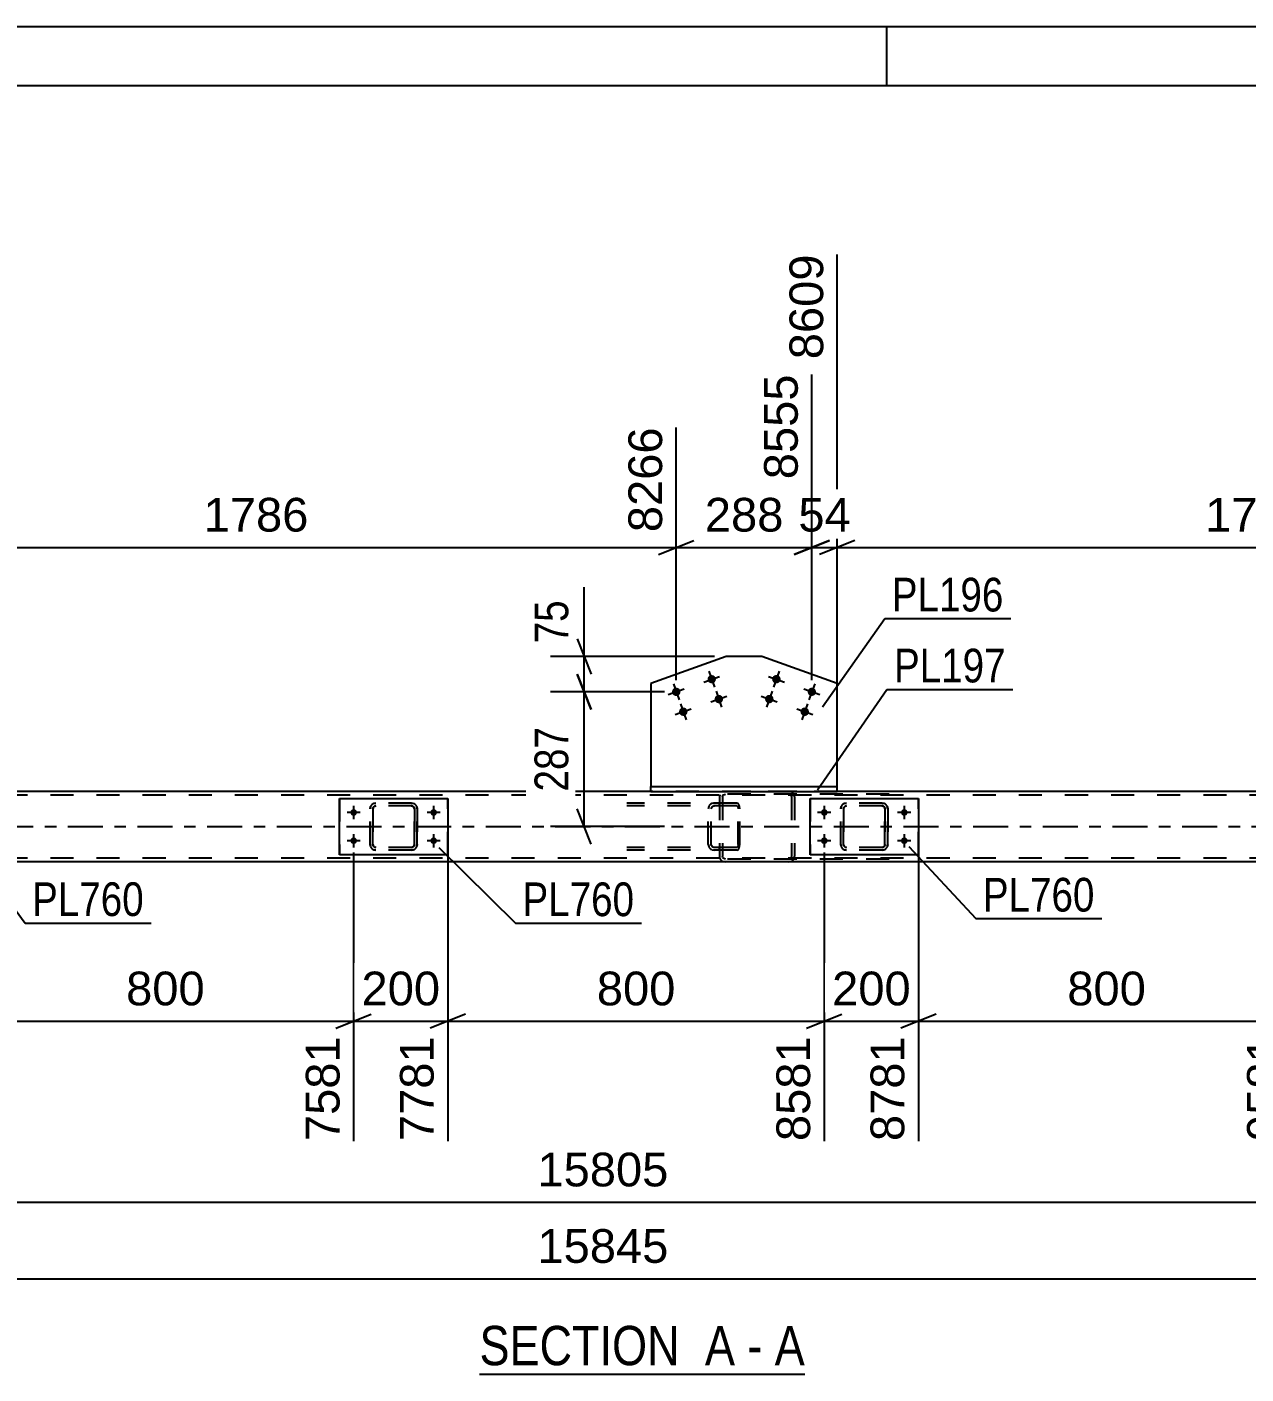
# Model space of a CAD drawing. Header units: millimetres. Extents: x -88 to 753, y -403 to 191.
# Drawn here: x 259.8 to 363.4, y 76.6 to 191.1 of the extents above; entities that cross this region are included whole.
import ezdxf

# ---------------------------------------------------------------- set-up
doc = ezdxf.new("R2010")
doc.units = ezdxf.units.MM
doc.linetypes.add('DXK_LINE_DOT2', pattern=[3.9198, 1.9599, -1.9599])
doc.linetypes.add('DXK_LINE_DOT3', pattern=[5.9187, 2.979, -0.9799, 0.9799, -0.9799])
doc.styles.add('Arial', font='arial.ttf', dxfattribs={"height": 0.2})
doc.styles.add('Arial Narrow', font='ARIALN.TTF', dxfattribs={"height": 0.2})

# ---------------------------------------------------------------- blocks, each defined once
blk = doc.blocks.new('Unknown-317404679-1115')
at = {"color": 5, "linetype": 'Continuous'}
for p, q in [((752.89, 191.12), (-88.11, 191.12)), ((332.89, 186.12), (332.89, 191.12)), ((747.89, 186.12), (-83.11, 186.12))]:
    blk.add_line(p, q, dxfattribs=at)
blk = doc.blocks.new('Unknown-317404679-12 - 1690')
at = {"color": 6, "linetype": 'Continuous'}
blk.add_line((298.26, 76.61), (325.9, 76.61), dxfattribs=at)
at = {"color": 0, "linetype": 'Continuous'}
for points in [[(316.37, 77.36), (316.37, 80.86), (298.26, 80.86), (298.26, 77.36)], [(319.97, 77.36), (319.97, 80.86), (317.42, 80.86), (317.42, 77.36)], [(322.3, 77.36), (322.3, 80.86), (321.02, 80.86), (321.02, 77.36)], [(325.9, 77.36), (325.9, 80.86), (323.35, 80.86), (323.35, 77.36)]]:
    blk.add_wipeout(points, dxfattribs=at)
at = {"color": 7, "linetype": 'Continuous', "style": 'Arial Narrow'}
for s, p in [('SECTION ', (298.26, 77.36)), ('A', (317.42, 77.36)), ('A', (323.35, 77.36)), ('-', (321.02, 77.36))]:
    blk.add_text(s, height=3.34, dxfattribs=at).set_placement(p)
blk = doc.blocks.new('Bolt-317404679-1857 - 1690')
at = {"linetype": 'Continuous'}
for points in [[(318.33, 135.79, -1), (317.66, 135.55, -1)], [(315.32, 134.72, -1), (314.64, 134.48, -1)], [(318.94, 134.1, -1), (318.26, 133.86, -1)], [(315.92, 133.03, -1), (315.24, 132.79, -1)]]:
    blk.add_hatch(color=1, dxfattribs=at).paths.add_polyline_path(points)
at = {"color": 1, "linetype": 'Continuous'}
for p, q in [((317.76, 136.35), (318.24, 134.99)), ((314.74, 135.28), (315.22, 133.92)), ((317.32, 135.43), (318.67, 135.91)), ((314.3, 134.36), (315.66, 134.84)), ((317.92, 133.74), (319.28, 134.22)), ((318.36, 134.65), (318.84, 133.3)), ((314.9, 132.67), (316.26, 133.15)), ((315.34, 133.58), (315.82, 132.23))]:
    blk.add_line(p, q, dxfattribs=at)
blk = doc.blocks.new('Part-317404679-1908 - 1690')
at = {"color": 7, "linetype": 'DXK_LINE_DOT2'}
for p, q in [((320.12, 125.14), (310.77, 125.14)), ((320.12, 124.9), (310.77, 124.9)), ((317.74, 124.85), (317.7, 124.66)), ((317.98, 124.75), (318.03, 124.83)), ((318.21, 125.14), (318.02, 125.11)), ((318.03, 124.83), (318.11, 124.88)), ((318.11, 124.88), (318.21, 124.9)), ((318.65, 124.9), (318.65, 125.14)), ((320.22, 125.11), (320.12, 125.14)), ((320.12, 124.9), (320.17, 124.88)), ((320.17, 124.88), (320.21, 124.83)), ((320.21, 124.83), (320.24, 124.75)), ((320.31, 125), (320.22, 125.11)), ((320.37, 124.85), (320.31, 125)), ((320.39, 124.66), (320.37, 124.85)), ((317.7, 121.62), (317.7, 124.66)), ((317.96, 124.66), (317.98, 124.75)), ((317.96, 121.62), (317.96, 124.66)), ((320.24, 124.75), (320.25, 124.66)), ((320.25, 121.62), (320.25, 124.66)), ((320.39, 121.62), (320.39, 124.66)), ((320.12, 121.38), (310.77, 121.38)), ((317.7, 121.62), (317.74, 121.44)), ((317.98, 121.53), (317.96, 121.62)), ((318.03, 121.45), (317.98, 121.53)), ((318.11, 121.4), (318.03, 121.45)), ((318.21, 121.38), (318.11, 121.4)), ((318.65, 121.14), (318.65, 121.38)), ((320.17, 121.4), (320.12, 121.38)), ((320.21, 121.45), (320.17, 121.4)), ((320.24, 121.53), (320.21, 121.45)), ((320.25, 121.62), (320.24, 121.53)), ((320.31, 121.28), (320.37, 121.44)), ((320.37, 121.44), (320.39, 121.62)), ((320.12, 121.14), (310.77, 121.14)), ((318.02, 121.18), (318.21, 121.14)), ((320.12, 121.14), (320.22, 121.18)), ((320.22, 121.18), (320.31, 121.28))]:
    blk.add_line(p, q, dxfattribs=at)
for centre, start, end in [((318.19, 124.65), 111.1513, 156.1049), ((318.19, 121.64), 203.8951, 248.8487)]:
    blk.add_arc(centre, 0.492, start, end, dxfattribs=at)
blk = doc.blocks.new('Part-317404679-1821 - 1690')
at = {"color": 7, "linetype": 'DXK_LINE_DOT2'}
for p, q in [((328.96, 124.66), (328.99, 124.85)), ((329, 124.85), (328.96, 124.66)), ((329.27, 124.83), (329.21, 124.75)), ((329.22, 124.75), (329.27, 124.83)), ((329.25, 125.11), (329.44, 125.14)), ((329.25, 125.11), (329.26, 125.11)), ((329.44, 125.14), (329.26, 125.11)), ((329.27, 124.83), (329.35, 124.88)), ((329.34, 124.88), (329.27, 124.83)), ((329.44, 124.9), (329.34, 124.88)), ((329.35, 124.88), (329.44, 124.9)), ((332.48, 125.14), (329.44, 125.14)), ((332.48, 124.9), (329.44, 124.9)), ((332.48, 125.14), (332.66, 125.11)), ((332.66, 125.11), (332.48, 125.14)), ((332.48, 124.9), (332.57, 124.88)), ((332.57, 124.88), (332.48, 124.9)), ((332.57, 124.88), (332.57, 124.88)), ((332.57, 124.88), (332.65, 124.83)), ((332.65, 124.83), (332.57, 124.88)), ((332.65, 124.83), (332.7, 124.75)), ((332.7, 124.75), (332.65, 124.83)), ((332.92, 124.85), (332.96, 124.66)), ((332.96, 124.66), (332.92, 124.85)), ((328.96, 121.62), (328.96, 124.66)), ((328.96, 124.66), (328.96, 124.66)), ((328.96, 121.62), (328.96, 124.66)), ((329.2, 124.66), (329.22, 124.75)), ((329.21, 124.75), (329.2, 124.66)), ((329.2, 121.62), (329.2, 124.66)), ((329.2, 124.66), (329.2, 124.66)), ((329.2, 124.66), (329.2, 121.62)), ((332.7, 124.75), (332.72, 124.66)), ((332.72, 124.66), (332.7, 124.75)), ((332.72, 121.62), (332.72, 124.66)), ((332.72, 124.66), (332.72, 124.66)), ((332.72, 124.66), (332.72, 121.62)), ((332.96, 121.62), (332.96, 124.66)), ((332.96, 124.66), (332.96, 124.66)), ((332.96, 124.66), (332.96, 121.62)), ((328.96, 121.62), (328.96, 121.62)), ((328.99, 121.44), (328.96, 121.62)), ((328.96, 121.62), (329, 121.44)), ((329.2, 121.62), (329.2, 121.62)), ((329.22, 121.53), (329.2, 121.62)), ((329.2, 121.62), (329.21, 121.53)), ((329.21, 121.53), (329.27, 121.45)), ((329.27, 121.45), (329.22, 121.53)), ((329.35, 121.4), (329.27, 121.45)), ((329.27, 121.45), (329.34, 121.4)), ((329.34, 121.4), (329.44, 121.38)), ((329.44, 121.38), (329.35, 121.4)), ((332.48, 121.38), (329.44, 121.38)), ((332.57, 121.4), (332.48, 121.38)), ((332.48, 121.38), (332.57, 121.4)), ((332.65, 121.45), (332.57, 121.4)), ((332.57, 121.4), (332.65, 121.45)), ((332.57, 121.4), (332.57, 121.4)), ((332.7, 121.53), (332.65, 121.45)), ((332.65, 121.45), (332.7, 121.53)), ((332.72, 121.62), (332.7, 121.53)), ((332.7, 121.53), (332.72, 121.62)), ((332.72, 121.62), (332.72, 121.62)), ((332.96, 121.62), (332.92, 121.44)), ((332.92, 121.44), (332.96, 121.62)), ((332.96, 121.62), (332.96, 121.62)), ((329.25, 121.18), (329.26, 121.18)), ((329.44, 121.14), (329.25, 121.18)), ((329.26, 121.18), (329.44, 121.14)), ((332.48, 121.14), (329.44, 121.14)), ((332.66, 121.18), (332.48, 121.14)), ((332.48, 121.14), (332.66, 121.18))]:
    blk.add_line(p, q, dxfattribs=at)
at = {"color": 7, "linetype": 'DXK_LINE_DOT3'}
blk.add_line((330.96, 123.14), (330.95, 123.14), dxfattribs=at)
at = {"color": 7, "linetype": 'DXK_LINE_DOT2'}
for centre, start, end in [((329.44, 124.66), 112.5, 157.5), ((329.44, 124.66), 112.5, 157.5), ((332.48, 124.66), 22.5, 67.5), ((332.48, 124.66), 22.5, 67.5), ((329.44, 121.62), 202.5, 247.5), ((329.44, 121.62), 202.5, 247.5), ((332.48, 121.62), 292.5, 337.5), ((332.48, 121.62), 292.5, 337.5)]:
    blk.add_arc(centre, 0.48, start, end, dxfattribs=at)
blk = doc.blocks.new('Part-317404679-1826 - 1690')
at = {"color": 2, "linetype": 'Continuous'}
for p, q in [((326.36, 120.74), (326.36, 125.54)), ((326.36, 125.54), (326.36, 125.54)), ((326.36, 125.54), (335.56, 125.54)), ((335.56, 125.54), (335.56, 120.74)), ((326.36, 120.74), (326.36, 120.74)), ((335.56, 120.74), (326.36, 120.74))]:
    blk.add_line(p, q, dxfattribs=at)
at = {"color": 7, "linetype": 'DXK_LINE_DOT2'}
for p, q in [((326.36, 125.54), (326.36, 120.74)), ((326.36, 125.54), (326.36, 125.54)), ((335.56, 120.74), (335.56, 125.54)), ((326.36, 120.74), (326.36, 120.74))]:
    blk.add_line(p, q, dxfattribs=at)
blk = doc.blocks.new('Bolt-317404679-1854 - 1690')
at = {"linetype": 'Continuous'}
for points in [[(327.28, 124.34), (327.29, 124.4), (327.31, 124.46), (327.33, 124.51), (327.37, 124.55), (327.42, 124.59), (327.47, 124.61), (327.53, 124.62), (327.59, 124.62), (327.65, 124.61), (327.7, 124.59), (327.75, 124.55), (327.79, 124.51), (327.82, 124.46), (327.84, 124.4), (327.84, 124.34), (327.84, 124.28), (327.82, 124.23), (327.79, 124.18), (327.75, 124.13), (327.7, 124.1), (327.65, 124.08), (327.59, 124.06), (327.53, 124.06), (327.47, 124.08), (327.42, 124.1), (327.37, 124.13), (327.33, 124.18), (327.31, 124.23), (327.29, 124.28)], [(334.08, 124.34), (334.09, 124.4), (334.11, 124.46), (334.13, 124.51), (334.17, 124.55), (334.22, 124.59), (334.27, 124.61), (334.33, 124.62), (334.39, 124.62), (334.45, 124.61), (334.5, 124.59), (334.55, 124.55), (334.59, 124.51), (334.62, 124.46), (334.64, 124.4), (334.64, 124.34), (334.64, 124.28), (334.62, 124.23), (334.59, 124.18), (334.55, 124.13), (334.5, 124.1), (334.45, 124.08), (334.39, 124.06), (334.33, 124.06), (334.27, 124.08), (334.22, 124.1), (334.17, 124.13), (334.13, 124.18), (334.11, 124.23), (334.09, 124.28)], [(327.28, 121.94), (327.29, 122), (327.31, 122.06), (327.33, 122.11), (327.37, 122.15), (327.42, 122.19), (327.47, 122.21), (327.53, 122.22), (327.59, 122.22), (327.65, 122.21), (327.7, 122.19), (327.75, 122.15), (327.79, 122.11), (327.82, 122.06), (327.84, 122), (327.84, 121.94), (327.84, 121.88), (327.82, 121.83), (327.79, 121.78), (327.75, 121.73), (327.7, 121.7), (327.65, 121.68), (327.59, 121.66), (327.53, 121.66), (327.47, 121.68), (327.42, 121.7), (327.37, 121.73), (327.33, 121.78), (327.31, 121.83), (327.29, 121.88)], [(334.08, 121.94), (334.09, 122), (334.11, 122.06), (334.13, 122.11), (334.17, 122.15), (334.22, 122.19), (334.27, 122.21), (334.33, 122.22), (334.39, 122.22), (334.45, 122.21), (334.5, 122.19), (334.55, 122.15), (334.59, 122.11), (334.62, 122.06), (334.64, 122), (334.64, 121.94), (334.64, 121.88), (334.62, 121.83), (334.59, 121.78), (334.55, 121.73), (334.5, 121.7), (334.45, 121.68), (334.39, 121.66), (334.33, 121.66), (334.27, 121.68), (334.22, 121.7), (334.17, 121.73), (334.13, 121.78), (334.11, 121.83), (334.09, 121.88)]]:
    blk.add_hatch(color=1, dxfattribs=at).paths.add_polyline_path(points)
at = {"color": 1, "linetype": 'Continuous'}
for p, q in [((327.56, 124.9), (327.56, 123.78)), ((334.36, 124.9), (334.36, 123.78)), ((328.12, 124.34), (327, 124.34)), ((334.92, 124.34), (333.8, 124.34)), ((328.12, 121.94), (327, 121.94)), ((327.56, 122.5), (327.56, 121.38)), ((334.92, 121.94), (333.8, 121.94)), ((334.36, 122.5), (334.36, 121.38))]:
    blk.add_line(p, q, dxfattribs=at)
blk = doc.blocks.new('Bolt-317404679-1855 - 1690')
at = {"linetype": 'Continuous'}
for points in [[(323.83, 135.55, -1), (323.15, 135.79, -1)], [(323.23, 133.86, -1), (322.55, 134.1, -1)], [(326.84, 134.48, -1), (326.17, 134.72, -1)], [(326.24, 132.79, -1), (325.56, 133.03, -1)]]:
    blk.add_hatch(color=1, dxfattribs=at).paths.add_polyline_path(points)
at = {"color": 1, "linetype": 'Continuous'}
for p, q in [((323.73, 136.35), (323.25, 134.99)), ((322.81, 135.91), (324.17, 135.43)), ((326.75, 135.28), (326.26, 133.92)), ((322.21, 134.22), (323.57, 133.74)), ((323.13, 134.65), (322.65, 133.3)), ((325.83, 134.84), (327.18, 134.36)), ((325.22, 133.15), (326.58, 132.67)), ((326.14, 133.58), (325.66, 132.23))]:
    blk.add_line(p, q, dxfattribs=at)
blk = doc.blocks.new('Bolt-317404679-1856 - 1690')
at = {"linetype": 'Continuous'}
for points in [[(287.28, 124.34), (287.29, 124.4), (287.31, 124.46), (287.33, 124.51), (287.37, 124.55), (287.42, 124.59), (287.47, 124.61), (287.53, 124.62), (287.59, 124.62), (287.65, 124.61), (287.7, 124.59), (287.75, 124.55), (287.79, 124.51), (287.82, 124.46), (287.84, 124.4), (287.84, 124.34), (287.84, 124.28), (287.82, 124.23), (287.79, 124.18), (287.75, 124.13), (287.7, 124.1), (287.65, 124.08), (287.59, 124.06), (287.53, 124.06), (287.47, 124.08), (287.42, 124.1), (287.37, 124.13), (287.33, 124.18), (287.31, 124.23), (287.29, 124.28)], [(294.08, 124.34), (294.09, 124.4), (294.11, 124.46), (294.13, 124.51), (294.17, 124.55), (294.22, 124.59), (294.27, 124.61), (294.33, 124.62), (294.39, 124.62), (294.45, 124.61), (294.5, 124.59), (294.55, 124.55), (294.59, 124.51), (294.62, 124.46), (294.64, 124.4), (294.64, 124.34), (294.64, 124.28), (294.62, 124.23), (294.59, 124.18), (294.55, 124.13), (294.5, 124.1), (294.45, 124.08), (294.39, 124.06), (294.33, 124.06), (294.27, 124.08), (294.22, 124.1), (294.17, 124.13), (294.13, 124.18), (294.11, 124.23), (294.09, 124.28)], [(287.28, 121.94), (287.29, 122), (287.31, 122.06), (287.33, 122.11), (287.37, 122.15), (287.42, 122.19), (287.47, 122.21), (287.53, 122.22), (287.59, 122.22), (287.65, 122.21), (287.7, 122.19), (287.75, 122.15), (287.79, 122.11), (287.82, 122.06), (287.84, 122), (287.84, 121.94), (287.84, 121.88), (287.82, 121.83), (287.79, 121.78), (287.75, 121.73), (287.7, 121.7), (287.65, 121.68), (287.59, 121.66), (287.53, 121.66), (287.47, 121.68), (287.42, 121.7), (287.37, 121.73), (287.33, 121.78), (287.31, 121.83), (287.29, 121.88)], [(294.08, 121.94), (294.09, 122), (294.11, 122.06), (294.13, 122.11), (294.17, 122.15), (294.22, 122.19), (294.27, 122.21), (294.33, 122.22), (294.39, 122.22), (294.45, 122.21), (294.5, 122.19), (294.55, 122.15), (294.59, 122.11), (294.62, 122.06), (294.64, 122), (294.64, 121.94), (294.64, 121.88), (294.62, 121.83), (294.59, 121.78), (294.55, 121.73), (294.5, 121.7), (294.45, 121.68), (294.39, 121.66), (294.33, 121.66), (294.27, 121.68), (294.22, 121.7), (294.17, 121.73), (294.13, 121.78), (294.11, 121.83), (294.09, 121.88)]]:
    blk.add_hatch(color=1, dxfattribs=at).paths.add_polyline_path(points)
at = {"color": 1, "linetype": 'Continuous'}
for p, q in [((287.56, 124.9), (287.56, 123.78)), ((294.36, 124.9), (294.36, 123.78)), ((288.12, 124.34), (287, 124.34)), ((294.92, 124.34), (293.8, 124.34)), ((288.12, 121.94), (287, 121.94)), ((287.56, 122.5), (287.56, 121.38)), ((294.92, 121.94), (293.8, 121.94)), ((294.36, 122.5), (294.36, 121.38))]:
    blk.add_line(p, q, dxfattribs=at)
blk = doc.blocks.new('Part-317404679-1889 - 1690')
at = {"color": 7, "linetype": 'DXK_LINE_DOT2'}
for p, q in [((319.16, 126.14), (318.97, 126.11)), ((333.07, 126.14), (319.16, 126.14)), ((324.72, 126.11), (324.53, 126.14)), ((318.68, 125.8), (318.65, 125.66)), ((318.65, 125.66), (318.65, 120.62)), ((318.69, 125.85), (318.68, 125.8)), ((318.91, 125.66), (318.93, 125.75)), ((318.91, 125.66), (318.91, 120.62)), ((318.93, 125.75), (318.98, 125.83)), ((318.98, 125.83), (319.07, 125.88)), ((319.07, 125.88), (319.16, 125.9)), ((333.07, 125.9), (319.16, 125.9)), ((324.53, 125.9), (324.63, 125.88)), ((324.63, 125.88), (324.71, 125.83)), ((324.71, 125.83), (324.76, 125.75)), ((324.76, 125.75), (324.78, 125.66)), ((324.78, 125.66), (324.78, 120.62)), ((325.01, 125.8), (325, 125.85)), ((325.04, 125.66), (325.01, 125.8)), ((325.04, 125.66), (325.04, 120.62)), ((318.65, 120.62), (318.67, 120.54)), ((318.67, 120.54), (318.69, 120.44)), ((318.93, 120.53), (318.91, 120.62)), ((318.98, 120.45), (318.93, 120.53)), ((319.07, 120.4), (318.98, 120.45)), ((319.16, 120.38), (319.07, 120.4)), ((333.07, 120.38), (319.16, 120.38)), ((324.63, 120.4), (324.53, 120.38)), ((324.71, 120.45), (324.63, 120.4)), ((324.76, 120.53), (324.71, 120.45)), ((324.78, 120.62), (324.76, 120.53)), ((325, 120.44), (325.02, 120.54)), ((325.02, 120.54), (325.04, 120.62)), ((318.97, 120.18), (319.16, 120.14)), ((333.07, 120.14), (319.16, 120.14)), ((324.53, 120.14), (324.72, 120.18))]:
    blk.add_line(p, q, dxfattribs=at)
for centre, start, end in [((324.55, 125.64), 24.32, 69.2417), ((319.14, 120.64), 204.32, 249.2417), ((324.55, 120.64), 290.7583, 335.68)]:
    blk.add_arc(centre, 0.496, start, end, dxfattribs=at)
blk = doc.blocks.new('Part-317404679-1890 - 1690')
at = {"color": 7, "linetype": 'DXK_LINE_DOT2'}
for p, q in [((288.96, 124.66), (288.99, 124.85)), ((289, 124.85), (288.96, 124.66)), ((289.27, 124.83), (289.21, 124.75)), ((289.22, 124.75), (289.27, 124.83)), ((289.25, 125.11), (289.44, 125.14)), ((289.25, 125.11), (289.26, 125.11)), ((289.44, 125.14), (289.26, 125.11)), ((289.27, 124.83), (289.35, 124.88)), ((289.34, 124.88), (289.27, 124.83)), ((289.44, 124.9), (289.34, 124.88)), ((289.35, 124.88), (289.44, 124.9)), ((292.48, 125.14), (289.44, 125.14)), ((292.48, 124.9), (289.44, 124.9)), ((292.48, 125.14), (292.66, 125.11)), ((292.66, 125.11), (292.48, 125.14)), ((292.48, 124.9), (292.57, 124.88)), ((292.57, 124.88), (292.48, 124.9)), ((292.57, 124.88), (292.57, 124.88)), ((292.57, 124.88), (292.65, 124.83)), ((292.65, 124.83), (292.57, 124.88)), ((292.65, 124.83), (292.7, 124.75)), ((292.7, 124.75), (292.65, 124.83)), ((292.92, 124.85), (292.96, 124.66)), ((292.96, 124.66), (292.92, 124.85)), ((288.96, 121.62), (288.96, 124.66)), ((288.96, 124.66), (288.96, 124.66)), ((288.96, 121.62), (288.96, 124.66)), ((289.2, 124.66), (289.22, 124.75)), ((289.21, 124.75), (289.2, 124.66)), ((289.2, 121.62), (289.2, 124.66)), ((289.2, 124.66), (289.2, 124.66)), ((289.2, 124.66), (289.2, 121.62)), ((292.7, 124.75), (292.72, 124.66)), ((292.72, 124.66), (292.7, 124.75)), ((292.72, 121.62), (292.72, 124.66)), ((292.72, 124.66), (292.72, 124.66)), ((292.72, 124.66), (292.72, 121.62)), ((292.96, 121.62), (292.96, 124.66)), ((292.96, 124.66), (292.96, 124.66)), ((292.96, 124.66), (292.96, 121.62)), ((288.96, 121.62), (288.96, 121.62)), ((288.99, 121.44), (288.96, 121.62)), ((288.96, 121.62), (289, 121.44)), ((289.2, 121.62), (289.2, 121.62)), ((289.22, 121.53), (289.2, 121.62)), ((289.2, 121.62), (289.21, 121.53)), ((289.21, 121.53), (289.27, 121.45)), ((289.27, 121.45), (289.22, 121.53)), ((289.35, 121.4), (289.27, 121.45)), ((289.27, 121.45), (289.34, 121.4)), ((289.34, 121.4), (289.44, 121.38)), ((289.44, 121.38), (289.35, 121.4)), ((292.48, 121.38), (289.44, 121.38)), ((292.57, 121.4), (292.48, 121.38)), ((292.48, 121.38), (292.57, 121.4)), ((292.65, 121.45), (292.57, 121.4)), ((292.57, 121.4), (292.65, 121.45)), ((292.57, 121.4), (292.57, 121.4)), ((292.7, 121.53), (292.65, 121.45)), ((292.65, 121.45), (292.7, 121.53)), ((292.72, 121.62), (292.7, 121.53)), ((292.7, 121.53), (292.72, 121.62)), ((292.72, 121.62), (292.72, 121.62)), ((292.96, 121.62), (292.92, 121.44)), ((292.92, 121.44), (292.96, 121.62)), ((292.96, 121.62), (292.96, 121.62)), ((289.25, 121.18), (289.26, 121.18)), ((289.44, 121.14), (289.25, 121.18)), ((289.26, 121.18), (289.44, 121.14)), ((292.48, 121.14), (289.44, 121.14)), ((292.66, 121.18), (292.48, 121.14)), ((292.48, 121.14), (292.66, 121.18))]:
    blk.add_line(p, q, dxfattribs=at)
at = {"color": 7, "linetype": 'DXK_LINE_DOT3'}
blk.add_line((290.96, 123.14), (290.95, 123.14), dxfattribs=at)
at = {"color": 7, "linetype": 'DXK_LINE_DOT2'}
for centre, start, end in [((289.44, 124.66), 112.5, 157.5), ((289.44, 124.66), 112.5, 157.5), ((292.48, 124.66), 22.5, 67.5), ((292.48, 124.66), 22.5, 67.5), ((289.44, 121.62), 202.5, 247.5), ((289.44, 121.62), 202.5, 247.5), ((292.48, 121.62), 292.5, 337.5), ((292.48, 121.62), 292.5, 337.5)]:
    blk.add_arc(centre, 0.48, start, end, dxfattribs=at)
blk = doc.blocks.new('Part-317404679-1895 - 1690')
at = {"color": 2, "linetype": 'Continuous'}
for p, q in [((286.36, 120.74), (286.36, 125.54)), ((286.36, 125.54), (286.36, 125.54)), ((286.36, 125.54), (295.56, 125.54)), ((295.56, 125.54), (295.56, 120.74)), ((286.36, 120.74), (286.36, 120.74)), ((295.56, 120.74), (286.36, 120.74))]:
    blk.add_line(p, q, dxfattribs=at)
at = {"color": 7, "linetype": 'DXK_LINE_DOT2'}
for p, q in [((286.36, 125.54), (286.36, 120.74)), ((286.36, 125.54), (286.36, 125.54)), ((295.56, 120.74), (295.56, 125.54)), ((286.36, 120.74), (286.36, 120.74))]:
    blk.add_line(p, q, dxfattribs=at)
blk = doc.blocks.new('Part-317404679-1950 - 1690')
at = {"color": 2, "linetype": 'Continuous'}
for p, q in [((312.82, 126.14), (243.54, 126.14)), ((397.95, 126.14), (328.67, 126.14)), ((612.53, 120.14), (38.36, 120.14))]:
    blk.add_line(p, q, dxfattribs=at)
at = {"color": 7, "linetype": 'DXK_LINE_DOT2'}
for p, q in [((328.67, 126.14), (312.82, 126.14)), ((616.53, 125.82), (38.36, 125.82)), ((616.53, 120.46), (38.36, 120.46))]:
    blk.add_line(p, q, dxfattribs=at)
at = {"color": 7, "linetype": 'DXK_LINE_DOT3'}
blk.add_line((38.36, 123.14), (616.53, 123.14), dxfattribs=at)
blk = doc.blocks.new('Part-317404679-2021 - 1690')
at = {"color": 2, "linetype": 'Continuous'}
for p, q in [((312.82, 126.14), (312.82, 126.54)), ((312.82, 126.54), (328.67, 126.54)), ((312.82, 126.14), (328.67, 126.14)), ((328.67, 126.14), (328.67, 126.54))]:
    blk.add_line(p, q, dxfattribs=at)
blk = doc.blocks.new('Part-317404679-2026 - 1690')
at = {"color": 2, "linetype": 'Continuous'}
for p, q in [((319.22, 137.59), (312.82, 135.32)), ((322.26, 137.59), (319.22, 137.59)), ((328.67, 135.32), (322.26, 137.59)), ((312.82, 135.32), (312.82, 126.54)), ((328.67, 126.54), (328.67, 135.32))]:
    blk.add_line(p, q, dxfattribs=at)
at = {"color": 7, "linetype": 'DXK_LINE_DOT2'}
blk.add_line((312.82, 126.54), (328.67, 126.54), dxfattribs=at)
blk = doc.blocks.new('StraightDimension-317404679-13833 - 1690')
at = {"color": 7, "linetype": 'Continuous'}
for p, q in [((255.56, 120.94), (255.56, 96.41)), ((287.56, 120.94), (287.56, 96.41)), ((257.06, 107.2), (254.06, 106)), ((255.56, 106.6), (287.56, 106.6)), ((286.06, 106), (289.06, 107.2))]:
    blk.add_line(p, q, dxfattribs=at)
at = {"color": 0}
blk.add_wipeout([(275.5, 107.35), (275.5, 111.55), (267.62, 111.55), (267.62, 107.35)], dxfattribs=at)
at = {"color": 3, "style": 'Arial'}
blk.add_text('800', height=2.865, dxfattribs=at).set_placement((268.22, 107.95))
at = {"color": 0, "linetype": 'Continuous'}
blk.add_wipeout([(286.96, 105.9), (282.76, 105.9), (282.76, 95.81), (286.96, 95.81)], dxfattribs=at)
at = {"color": 3, "linetype": 'Continuous', "style": 'Arial'}
blk.add_text('7581', height=2.865, rotation=90.0002, dxfattribs=at).set_placement((286.36, 96.41))
blk = doc.blocks.new('StraightDimension-317404679-14752 - 1690')
at = {"color": 7, "linetype": 'Continuous'}
for p, q in [((307.15, 137.59), (307.15, 143.5)), ((307.15, 137.59), (307.15, 143.5)), ((306.55, 139.09), (307.75, 136.09)), ((318.22, 137.59), (304.3, 137.59)), ((307.15, 134.6), (307.15, 137.59)), ((307.75, 133.1), (306.55, 136.1)), ((313.98, 134.6), (304.3, 134.6))]:
    blk.add_line(p, q, dxfattribs=at)
at = {"color": 0}
blk.add_wipeout([(306.4, 142.98), (302.2, 142.98), (302.2, 138.12), (306.4, 138.12)], dxfattribs=at)
at = {"color": 3, "style": 'Arial Narrow'}
blk.add_text('75', height=2.863, rotation=90.0002, dxfattribs=at).set_placement((305.8, 138.72))
blk = doc.blocks.new('StraightDimension-317404679-13831 - 1690')
at = {"color": 7, "linetype": 'Continuous'}
for p, q in [((295.56, 120.94), (295.56, 96.41)), ((327.56, 120.94), (327.56, 96.41)), ((297.06, 107.2), (294.06, 106)), ((295.56, 106.6), (327.56, 106.6)), ((326.06, 106), (329.06, 107.2))]:
    blk.add_line(p, q, dxfattribs=at)
at = {"color": 0}
blk.add_wipeout([(315.5, 107.35), (315.5, 111.55), (307.63, 111.55), (307.63, 107.35)], dxfattribs=at)
at = {"color": 3, "style": 'Arial'}
blk.add_text('800', height=2.865, dxfattribs=at).set_placement((308.23, 107.95))
at = {"color": 0, "linetype": 'Continuous'}
blk.add_wipeout([(326.96, 105.9), (322.76, 105.9), (322.76, 95.81), (326.96, 95.81)], dxfattribs=at)
at = {"color": 3, "linetype": 'Continuous', "style": 'Arial'}
blk.add_text('8581', height=2.865, rotation=90.0002, dxfattribs=at).set_placement((326.36, 96.41))
blk = doc.blocks.new('StraightDimension-317404679-2515 - 1690')
at = {"color": 7, "linetype": 'Continuous'}
blk.add_line((0.16, 84.71), (617.33, 84.71), dxfattribs=at)
at = {"color": 0}
blk.add_wipeout([(314.9, 85.46), (314.9, 89.66), (302.58, 89.66), (302.58, 85.46)], dxfattribs=at)
at = {"color": 3, "style": 'Arial'}
blk.add_text('15845', height=2.865, dxfattribs=at).set_placement((303.18, 86.06))
blk = doc.blocks.new('StraightDimension-317404679-2569 - 1690')
at = {"color": 7, "linetype": 'Continuous'}
blk.add_line((0.96, 91.21), (616.53, 91.21), dxfattribs=at)
at = {"color": 0}
blk.add_wipeout([(314.9, 91.96), (314.9, 96.16), (302.58, 96.16), (302.58, 91.96)], dxfattribs=at)
at = {"color": 3, "style": 'Arial'}
blk.add_text('15805', height=2.865, dxfattribs=at).set_placement((303.18, 92.56))
blk = doc.blocks.new('StraightDimension-317404679-7098 - 1690')
at = {"color": 7, "linetype": 'Continuous'}
for p, q in [((328.67, 128.49), (328.67, 171.77)), ((400.11, 135.6), (400.11, 159.29)), ((330.17, 147.47), (327.17, 146.27)), ((328.67, 146.87), (400.11, 146.87)), ((398.61, 146.27), (401.61, 147.47))]:
    blk.add_line(p, q, dxfattribs=at)
at = {"color": 0}
blk.add_wipeout([(369.44, 147.62), (369.44, 151.82), (359.34, 151.82), (359.34, 147.62)], dxfattribs=at)
at = {"color": 3, "style": 'Arial'}
blk.add_text('1786', height=2.865, dxfattribs=at).set_placement((359.94, 148.22))
at = {"color": 0, "linetype": 'Continuous'}
blk.add_wipeout([(399.51, 159.89), (395.31, 159.89), (395.31, 147.57), (399.51, 147.57)], dxfattribs=at)
at = {"color": 3, "linetype": 'Continuous', "style": 'Arial'}
blk.add_text('10395', height=2.865, rotation=90.0002, dxfattribs=at).set_placement((398.91, 148.17))
blk = doc.blocks.new('StraightDimension-317404679-7099 - 1690')
at = {"color": 7, "linetype": 'Continuous'}
for p, q in [((328.67, 128.49), (328.67, 171.77)), ((326.51, 135.6), (326.51, 161.57)), ((325.01, 146.27), (328.01, 147.47)), ((326.51, 146.87), (328.67, 146.87)), ((330.17, 147.47), (327.17, 146.27))]:
    blk.add_line(p, q, dxfattribs=at)
at = {"color": 0, "linetype": 'Continuous'}
blk.add_wipeout([(328.07, 172.37), (323.87, 172.37), (323.87, 162.27), (328.07, 162.27)], dxfattribs=at)
at = {"color": 3, "linetype": 'Continuous', "style": 'Arial'}
blk.add_text('8609', height=2.865, rotation=90.0002, dxfattribs=at).set_placement((327.47, 162.87))
at = {"color": 0}
blk.add_wipeout([(330.41, 147.62), (330.41, 151.82), (324.76, 151.82), (324.76, 147.62)], dxfattribs=at)
at = {"color": 3, "style": 'Arial'}
blk.add_text('54', height=2.865, dxfattribs=at).set_placement((325.36, 148.22))
blk = doc.blocks.new('StraightDimension-317404679-7100 - 1690')
at = {"color": 7, "linetype": 'Continuous'}
for p, q in [((326.51, 135.6), (326.51, 161.57)), ((314.98, 135.6), (314.98, 157.07)), ((313.48, 146.27), (316.48, 147.47)), ((314.98, 146.87), (326.51, 146.87)), ((328.01, 147.47), (325.01, 146.27))]:
    blk.add_line(p, q, dxfattribs=at)
at = {"color": 0}
blk.add_wipeout([(324.68, 147.62), (324.68, 151.82), (316.81, 151.82), (316.81, 147.62)], dxfattribs=at)
at = {"color": 3, "style": 'Arial'}
blk.add_text('288', height=2.865, dxfattribs=at).set_placement((317.41, 148.22))
at = {"color": 0, "linetype": 'Continuous'}
blk.add_wipeout([(325.91, 162.17), (321.71, 162.17), (321.71, 152.07), (325.91, 152.07)], dxfattribs=at)
at = {"color": 3, "linetype": 'Continuous', "style": 'Arial'}
blk.add_text('8555', height=2.865, rotation=90.0002, dxfattribs=at).set_placement((325.31, 152.67))
blk = doc.blocks.new('StraightDimension-317404679-7101 - 1690')
at = {"color": 7, "linetype": 'Continuous'}
for p, q in [((243.54, 130), (243.54, 171.77)), ((314.98, 135.6), (314.98, 157.07)), ((245.04, 147.47), (242.04, 146.27)), ((243.54, 146.87), (314.98, 146.87)), ((313.48, 146.27), (316.48, 147.47))]:
    blk.add_line(p, q, dxfattribs=at)
at = {"color": 0}
blk.add_wipeout([(284.3, 147.62), (284.3, 151.82), (274.21, 151.82), (274.21, 147.62)], dxfattribs=at)
at = {"color": 3, "style": 'Arial'}
blk.add_text('1786', height=2.865, dxfattribs=at).set_placement((274.81, 148.22))
at = {"color": 0, "linetype": 'Continuous'}
blk.add_wipeout([(314.38, 157.67), (310.18, 157.67), (310.18, 147.57), (314.38, 147.57)], dxfattribs=at)
at = {"color": 3, "linetype": 'Continuous', "style": 'Arial'}
blk.add_text('8266', height=2.865, rotation=90.0002, dxfattribs=at).set_placement((313.78, 148.17))
blk = doc.blocks.new('StraightDimension-317404679-13829 - 1690')
at = {"color": 7, "linetype": 'Continuous'}
for p, q in [((335.56, 120.94), (335.56, 96.41)), ((367.56, 120.94), (367.56, 96.41)), ((337.06, 107.2), (334.06, 106)), ((335.56, 106.6), (367.56, 106.6)), ((366.06, 106), (369.06, 107.2))]:
    blk.add_line(p, q, dxfattribs=at)
at = {"color": 0}
blk.add_wipeout([(355.5, 107.35), (355.5, 111.55), (347.62, 111.55), (347.62, 107.35)], dxfattribs=at)
at = {"color": 3, "style": 'Arial'}
blk.add_text('800', height=2.865, dxfattribs=at).set_placement((348.22, 107.95))
at = {"color": 0, "linetype": 'Continuous'}
blk.add_wipeout([(366.96, 105.9), (362.76, 105.9), (362.76, 95.81), (366.96, 95.81)], dxfattribs=at)
at = {"color": 3, "linetype": 'Continuous', "style": 'Arial'}
blk.add_text('9581', height=2.865, rotation=90.0002, dxfattribs=at).set_placement((366.36, 96.41))
blk = doc.blocks.new('StraightDimension-317404679-13830 - 1690')
at = {"color": 7, "linetype": 'Continuous'}
for p, q in [((327.56, 120.94), (327.56, 96.41)), ((335.56, 120.94), (335.56, 96.41)), ((326.06, 106), (329.06, 107.2)), ((327.56, 106.6), (335.56, 106.6)), ((337.06, 107.2), (334.06, 106))]:
    blk.add_line(p, q, dxfattribs=at)
at = {"color": 0}
blk.add_wipeout([(335.5, 107.35), (335.5, 111.55), (327.63, 111.55), (327.63, 107.35)], dxfattribs=at)
at = {"color": 0, "linetype": 'Continuous'}
blk.add_wipeout([(334.96, 105.9), (330.76, 105.9), (330.76, 95.81), (334.96, 95.81)], dxfattribs=at)
at = {"color": 3, "style": 'Arial'}
blk.add_text('200', height=2.865, dxfattribs=at).set_placement((328.23, 107.95))
at = {"color": 3, "linetype": 'Continuous', "style": 'Arial'}
blk.add_text('8781', height=2.865, rotation=90.0002, dxfattribs=at).set_placement((334.36, 96.41))
blk = doc.blocks.new('StraightDimension-317404679-13832 - 1690')
at = {"color": 7, "linetype": 'Continuous'}
for p, q in [((287.56, 120.94), (287.56, 96.41)), ((295.56, 120.94), (295.56, 96.41)), ((286.06, 106), (289.06, 107.2)), ((287.56, 106.6), (295.56, 106.6)), ((297.06, 107.2), (294.06, 106))]:
    blk.add_line(p, q, dxfattribs=at)
at = {"color": 0}
blk.add_wipeout([(295.5, 107.35), (295.5, 111.55), (287.63, 111.55), (287.63, 107.35)], dxfattribs=at)
at = {"color": 0, "linetype": 'Continuous'}
blk.add_wipeout([(294.96, 105.9), (290.76, 105.9), (290.76, 95.81), (294.96, 95.81)], dxfattribs=at)
at = {"color": 3, "style": 'Arial'}
blk.add_text('200', height=2.865, dxfattribs=at).set_placement((288.23, 107.95))
at = {"color": 3, "linetype": 'Continuous', "style": 'Arial'}
blk.add_text('7781', height=2.865, rotation=90.0002, dxfattribs=at).set_placement((294.36, 96.41))
blk = doc.blocks.new('StraightDimension-317404679-14753 - 1690')
at = {"color": 7, "linetype": 'Continuous'}
for p, q in [((306.55, 136.1), (307.75, 133.1)), ((313.98, 134.6), (304.3, 134.6)), ((307.15, 123.14), (307.15, 134.6)), ((307.75, 121.64), (306.55, 124.64)), ((313.98, 123.14), (304.3, 123.14))]:
    blk.add_line(p, q, dxfattribs=at)
at = {"color": 0}
blk.add_wipeout([(306.4, 132.21), (302.2, 132.21), (302.2, 125.53), (306.4, 125.53)], dxfattribs=at)
at = {"color": 3, "style": 'Arial Narrow'}
blk.add_text('287', height=2.863, rotation=90.0002, dxfattribs=at).set_placement((305.8, 126.13))
blk = doc.blocks.new('Mark-317404679-1812 - 1690')
at = {"color": 30, "linetype": 'Continuous'}
for p, q in [((254.96, 121.32), (259.63, 114.94)), ((259.63, 114.94), (270.34, 114.94))]:
    blk.add_line(p, q, dxfattribs=at)
at = {"color": 0}
blk.add_wipeout([(269.74, 115.54), (269.74, 118.54), (260.23, 118.54), (260.23, 115.54)], dxfattribs=at)
blk.add_wipeout([(269.74, 115.54), (269.74, 118.54), (260.23, 118.54), (260.23, 115.54)], dxfattribs=at)
at = {"color": 3, "style": 'Arial Narrow'}
blk.add_text('PL760', height=2.863, dxfattribs=at).set_placement((260.23, 115.54))
blk = doc.blocks.new('Mark-317404679-1822 - 1690')
at = {"color": 30, "linetype": 'Continuous'}
for p, q in [((334.76, 121.46), (340.44, 115.32)), ((340.44, 115.32), (351.15, 115.32))]:
    blk.add_line(p, q, dxfattribs=at)
at = {"color": 0}
blk.add_wipeout([(350.55, 115.92), (350.55, 118.92), (341.04, 118.92), (341.04, 115.92)], dxfattribs=at)
blk.add_wipeout([(350.55, 115.92), (350.55, 118.92), (341.04, 118.92), (341.04, 115.92)], dxfattribs=at)
at = {"color": 3, "style": 'Arial Narrow'}
blk.add_text('PL760', height=2.863, dxfattribs=at).set_placement((341.04, 115.92))
blk = doc.blocks.new('Mark-317404679-1891 - 1690')
at = {"color": 30, "linetype": 'Continuous'}
for p, q in [((294.8, 121.37), (301.31, 114.93)), ((301.31, 114.93), (312.02, 114.93))]:
    blk.add_line(p, q, dxfattribs=at)
at = {"color": 0}
blk.add_wipeout([(311.42, 115.53), (311.42, 118.53), (301.91, 118.53), (301.91, 115.53)], dxfattribs=at)
blk.add_wipeout([(311.42, 115.53), (311.42, 118.53), (301.91, 118.53), (301.91, 115.53)], dxfattribs=at)
at = {"color": 3, "style": 'Arial Narrow'}
blk.add_text('PL760', height=2.863, dxfattribs=at).set_placement((301.91, 115.53))
blk = doc.blocks.new('Mark-317404679-2017 - 1690')
at = {"color": 30, "linetype": 'Continuous'}
for p, q in [((326.98, 126.26), (332.89, 134.8)), ((332.89, 134.8), (343.59, 134.8))]:
    blk.add_line(p, q, dxfattribs=at)
at = {"color": 0}
blk.add_wipeout([(342.99, 135.4), (342.99, 138.4), (333.49, 138.4), (333.49, 135.4)], dxfattribs=at)
blk.add_wipeout([(342.99, 135.4), (342.99, 138.4), (333.49, 138.4), (333.49, 135.4)], dxfattribs=at)
at = {"color": 3, "style": 'Arial Narrow'}
blk.add_text('PL197', height=2.863, dxfattribs=at).set_placement((333.49, 135.4))
blk = doc.blocks.new('Mark-317404679-2022 - 1690')
at = {"color": 30, "linetype": 'Continuous'}
for p, q in [((327.42, 133.32), (332.7, 140.83)), ((332.7, 140.83), (343.41, 140.83))]:
    blk.add_line(p, q, dxfattribs=at)
at = {"color": 0}
blk.add_wipeout([(342.81, 141.43), (342.81, 144.43), (333.3, 144.43), (333.3, 141.43)], dxfattribs=at)
blk.add_wipeout([(342.81, 141.43), (342.81, 144.43), (333.3, 144.43), (333.3, 141.43)], dxfattribs=at)
at = {"color": 3, "style": 'Arial Narrow'}
blk.add_text('PL196', height=2.863, dxfattribs=at).set_placement((333.3, 141.43))

msp = doc.modelspace()

# ---------------------------------------------------------------- block references
for name in ['Unknown-317404679-1115', 'Part-317404679-2026 - 1690', 'Bolt-317404679-1857 - 1690', 'Bolt-317404679-1855 - 1690', 'Part-317404679-1950 - 1690', 'Part-317404679-2021 - 1690', 'Part-317404679-1889 - 1690', 'Part-317404679-1895 - 1690', 'Bolt-317404679-1856 - 1690', 'Part-317404679-1890 - 1690', 'Part-317404679-1908 - 1690', 'Part-317404679-1826 - 1690', 'Bolt-317404679-1854 - 1690', 'Part-317404679-1821 - 1690']:
    msp.add_blockref(name, (0, 0))

# ---------------------------------------------------------------- next in the draw order: block references
for name in ['StraightDimension-317404679-7098 - 1690', 'StraightDimension-317404679-14752 - 1690', 'StraightDimension-317404679-13833 - 1690', 'StraightDimension-317404679-13831 - 1690', 'Unknown-317404679-12 - 1690']:
    msp.add_blockref(name, (0, 0))

# ---------------------------------------------------------------- next in the draw order: block references
for name in ['StraightDimension-317404679-7099 - 1690', 'StraightDimension-317404679-2515 - 1690']:
    msp.add_blockref(name, (0, 0))

# ---------------------------------------------------------------- next in the draw order: block references
for name in ['StraightDimension-317404679-7100 - 1690', 'StraightDimension-317404679-2569 - 1690']:
    msp.add_blockref(name, (0, 0))

# ---------------------------------------------------------------- next in the draw order: block references
for name in ['StraightDimension-317404679-7101 - 1690', 'Mark-317404679-2017 - 1690', 'Mark-317404679-1812 - 1690', 'StraightDimension-317404679-13832 - 1690', 'StraightDimension-317404679-13829 - 1690']:
    msp.add_blockref(name, (0, 0))

# ---------------------------------------------------------------- next in the draw order: block references
for name in ['Mark-317404679-2022 - 1690', 'StraightDimension-317404679-14753 - 1690', 'StraightDimension-317404679-13830 - 1690']:
    msp.add_blockref(name, (0, 0))

# ---------------------------------------------------------------- next in the draw order: block references
for name in ['Mark-317404679-1822 - 1690', 'Mark-317404679-1891 - 1690']:
    msp.add_blockref(name, (0, 0))

doc.saveas('drawing.dxf')
